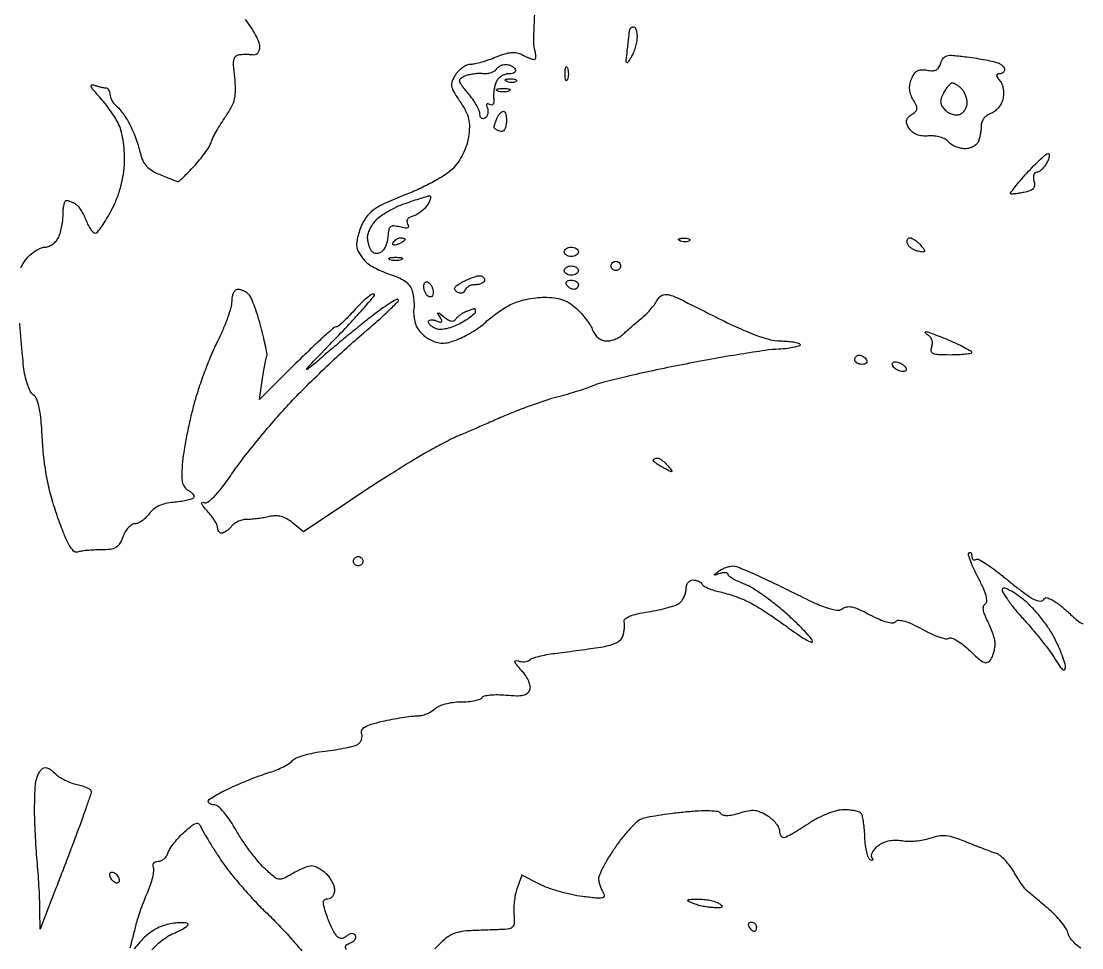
# Model space of a CAD drawing. Extents: x 0 to 102, y 0 to 135.
# Drawn here: x 22 to 41.16, y 67.81 to 84.53 of the extents above; entities that cross this region are included whole.
import ezdxf

# ---------------------------------------------------------------- set-up
doc = ezdxf.new("R2010")
doc.units = 0
doc.header["$MEASUREMENT"] = 0

msp = doc.modelspace()

# ---------------------------------------------------------------- linework, layer by layer
for points in [[(31.282619, 84.831804, 0.008281), (31.261801, 84.4616, 0.006493), (31.253564, 84.152311, 0.070644), (31.269367, 84.02895, -0.026798), (31.285297, 83.955962, -0.0474), (31.289393, 83.894515, -0.067754), (31.282413, 83.852192, -0.329181), (31.264005, 83.8386, -0.0794), (31.232019, 83.843712, -0.014682), (31.175733, 83.864022, -0.015422), (31.110713, 83.892011, -0.013515), (31.04457, 83.925143, 0.077016), (30.951707, 83.957748, 0.068528), (30.849421, 83.962569, 0.052832), (30.727786, 83.938506, 0.02373), (30.5745, 83.882843, -0.015248), (30.445544, 83.833523, -0.014987), (30.313082, 83.791848, -0.015039), (30.194926, 83.762334, -0.053726), (30.117587, 83.754, 0.100703), (30.051745, 83.740603, 0.049543), (29.97643, 83.699413, 0.046353), (29.903859, 83.63926, 0.05002), (29.845652, 83.568172, 0.049276), (29.784729, 83.453306, 0.139575), (29.774699, 83.363996, 0.093243), (29.812258, 83.26157, 0.015068), (29.926915, 83.081722, -0.027846), (30.028611, 82.912837, -0.063316), (30.080972, 82.773674, -0.065495), (30.095888, 82.628797, -0.031604), (30.078833, 82.4427, -0.041921), (30.041487, 82.289006, -0.034724), (29.977187, 82.133277, -0.035015), (29.892734, 81.98947, -0.045148), (29.795119, 81.871494, -0.054879), (29.664253, 81.765738, -0.016963), (29.446125, 81.636137, -0.016741), (29.19059, 81.506749, -0.017657), (28.931417, 81.397197, 0.01183), (28.590951, 81.257936, 0.046285), (28.392262, 81.148246, 0.0707), (28.262615, 81.030318, 0.060171), (28.162526, 80.874625, 0.028655), (28.113273, 80.756103, 0.028463), (28.077768, 80.632462, 0.029688), (28.059418, 80.521141, 0.090191), (28.065211, 80.444951, 0.053307), (28.090115, 80.379243, 0.028709), (28.133666, 80.304263, 0.028249), (28.187378, 80.232136, 0.039356), (28.243684, 80.174675, 0.048262), (28.318915, 80.120918, 0.017238), (28.435491, 80.058812, 0.016918), (28.568873, 79.999055, 0.019177), (28.700588, 79.951122, -0.033547), (28.843621, 79.894369, -0.058687), (28.951318, 79.826541, -0.071804), (29.025047, 79.747104, -0.089963), (29.066457, 79.655692, -0.022066), (29.083373, 79.572996, -0.018801), (29.094039, 79.484587, -0.019216), (29.097618, 79.403344, -0.049725), (29.092133, 79.345016, 0.056547), (29.087526, 79.287673, 0.02354), (29.093732, 79.210159, 0.022927), (29.108257, 79.126942, 0.027478), (29.12974, 79.050389, 0.07339), (29.168347, 78.975329, 0.040563), (29.235119, 78.89648, 0.039405), (29.317429, 78.825975, 0.050543), (29.403502, 78.775714, 0.047017), (29.523442, 78.734154, 0.072075), (29.63274, 78.723663, 0.061515), (29.752508, 78.744355, 0.025461), (29.907489, 78.800028, 0.024439), (30.032854, 78.859761, 0.016675), (30.16932, 78.939145, 0.016836), (30.296083, 79.024733, 0.032247), (30.390562, 79.103032, -0.022757), (30.482487, 79.182201, -0.012708), (30.600955, 79.270416, -0.012657), (30.725525, 79.353703, -0.020039), (30.8367, 79.417942, -0.044661), (30.959693, 79.469164, -0.022697), (31.121766, 79.512273, -0.022352), (31.294244, 79.54186, -0.031004), (31.450739, 79.551763, -0.031108), (31.632316, 79.540676, -0.053811), (31.779396, 79.50613, -0.058345), (31.907439, 79.443523, -0.044512), (32.030765, 79.34775, -0.025462), (32.120305, 79.255524, -0.020186), (32.207589, 79.147442, -0.020615), (32.280492, 79.040364, -0.047008), (32.324082, 78.95295, 0.066754), (32.366249, 78.876118, 0.071736), (32.426309, 78.815222, 0.075445), (32.498207, 78.776085, 0.08719), (32.574949, 78.7626, 0.057259), (32.651666, 78.771414, 0.038894), (32.735561, 78.797968, 0.039097), (32.813634, 78.836886, 0.061279), (32.872686, 78.883001, -0.012492), (32.932702, 78.94009, -0.005264), (33.016035, 79.013905, -0.005205), (33.106786, 79.090961, -0.00676), (33.191608, 79.159558, 0.027371), (33.274779, 79.232688, 0.019102), (33.360556, 79.32355, 0.019329), (33.436319, 79.417283, 0.037447), (33.487977, 79.498544, -0.149412), (33.576355, 79.58646, -0.19114), (33.689521, 79.598777, -0.047495), (33.892898, 79.521242, -0.002741), (34.489942, 79.221987, 0.008887), (34.913931, 79.015954, 0.018739), (35.251236, 78.874499, 0.023677), (35.517748, 78.788461, 0.066328), (35.711837, 78.7626, -0.018586), (35.83635, 78.75797, -0.025491), (35.947556, 78.743962, -0.024067), (36.035443, 78.723902, -0.190684), (36.068044, 78.69915, -0.475908), (36.058766, 78.673236, -0.030729), (35.970537, 78.648134, -0.027027), (35.84222, 78.627202, -0.014482), (35.682138, 78.614577, 0.023281), (35.440055, 78.591194, 0.00423), (34.99404, 78.52319, 0.004547), (34.472894, 78.434344, 0.00411), (33.935551, 78.333135, 0.003923), (33.410646, 78.225509, 0.00496), (32.927158, 78.117391, 0.00396), (32.523824, 78.019612, 0.039636), (32.3595, 77.964245, -0.01733), (32.232855, 77.915188, -0.006892), (32.055997, 77.856358, -0.006811), (31.863245, 77.798056, -0.008505), (31.6827, 77.74943, 0.018516), (31.476478, 77.689436, 0.007326), (31.197572, 77.592409, 0.007239), (30.899113, 77.478733, 0.009003), (30.6252, 77.364086, -0.000734), (30.372941, 77.253565, -0.000934), (30.139807, 77.15235, -0.000728), (29.944019, 77.068121, -0.007758), (29.8638, 77.035213, 0.024765), (29.789163, 77.001586, 0.003387), (29.637495, 76.922703, 0.003887), (29.459053, 76.826572, 0.003275), (29.2716, 76.722096, 0.009166), (29.03562, 76.582768, 0.002991), (28.692544, 76.368792, 0.00298), (28.314274, 76.126543, 0.003358), (27.953744, 75.889159), (27.101188, 75.319567), (26.899958, 75.482513, 0.043297), (26.797016, 75.552054, 0.062734), (26.695335, 75.592935, 0.066898), (26.59182, 75.605771, 0.058438), (26.483514, 75.591946, -0.017347), (26.387882, 75.571661, -0.011909), (26.278235, 75.555032, -0.012019), (26.17177, 75.544064, -0.023787), (26.086907, 75.541427, 0.060568), (26.009828, 75.533345, 0.044842), (25.928273, 75.506762, 0.045609), (25.854658, 75.466939, 0.07289), (25.801598, 75.419211, -0.031991), (25.756356, 75.371293, -0.034399), (25.706399, 75.330781, -0.036702), (25.659052, 75.302448, -0.116997), (25.623441, 75.294, -0.134067), (25.59513, 75.30173, -0.100462), (25.571008, 75.323462, -0.087276), (25.554777, 75.35597, -0.072372), (25.5492, 75.394297, 0.113991), (25.537312, 75.445766, 0.026371), (25.493869, 75.524029, 0.025896), (25.432941, 75.610974, 0.022795), (25.36084, 75.695095, -0.017211), (25.292898, 75.772596, -0.073357), (25.261388, 75.825293, -0.381228), (25.268726, 75.846303, -0.220396), (25.29739, 75.848385, 0.249329), (25.375477, 75.858384, 0.045296), (25.49033, 75.956419, 0.031865), (25.637072, 76.127148, 0.011269), (25.825485, 76.388986, -0.014992), (26.025504, 76.662634, -0.007052), (26.299355, 77.004572, -0.006981), (26.596509, 77.354984, -0.009758), (26.872483, 77.659163, -0.008436), (27.167347, 77.961306, -0.005238), (27.522999, 78.306337, -0.005254), (27.881221, 78.639559, -0.009454), (28.182926, 78.904088, 0.006141), (28.435636, 79.122717, 0.010298), (28.641825, 79.313302, 0.004217), (28.808992, 79.477067, 0.414754), (28.80902, 79.50718, 0.340058), (28.777406, 79.511307, 0.009078), (28.649264, 79.433811, 0.015324), (28.496147, 79.330686, 0.009429), (28.322093, 79.200491, 0.004927), (28.114809, 79.035954, 0.002518), (27.85772, 78.825567, 0.002502), (27.594956, 78.606094, 0.003756), (27.3681, 78.411742, -0.009697), (27.173782, 78.249229, -0.890462), (27.162196, 78.260643, -0.026607), (27.280255, 78.396511, -0.001558), (27.662529, 78.789408, 0.00558), (27.963455, 79.103714, 0.010169), (28.200963, 79.367962, 0.00579), (28.381632, 79.582356, 0.633746), (28.369243, 79.6086, 0.154571), (28.317722, 79.592283, 0.020339), (28.225558, 79.521621, 0.022045), (28.120475, 79.425891, 0.016832), (28.013949, 79.3125, -0.011386), (27.909685, 79.199068, -0.016128), (27.81149, 79.103379, -0.012188), (27.726808, 79.029728, -0.17461), (27.689806, 79.0164, 0.18301), (27.648003, 79.000569, 0.002751), (27.450294, 78.823803, 0.007023), (27.222567, 78.612046, 0.004534), (26.964545, 78.36075), (26.303447, 77.7051), (26.361096, 78.0858, -0.004144), (26.384727, 78.233567, -0.006187), (26.40805, 78.362296, -0.002896), (26.429812, 78.4711, -0.121208), (26.439985, 78.492462, 0.222474), (26.445544, 78.514431, 0.003107), (26.418149, 78.652279, 0.007988), (26.382358, 78.813573, 0.005091), (26.335826, 79.000062, 0.010593), (26.281425, 79.192217, 0.012539), (26.221656, 79.371283, 0.01142), (26.164273, 79.519201, 0.074259), (26.123255, 79.58745, 0.057071), (26.0813, 79.627919, 0.043664), (26.027455, 79.662136, 0.04474), (25.970534, 79.685494, 0.075135), (25.919541, 79.6932, 0.166317), (25.873238, 79.67736, 0.103546), (25.835673, 79.633229, 0.077441), (25.811135, 79.564793, 0.047461), (25.803, 79.479287, -0.068906), (25.787194, 79.365142, -0.016209), (25.728705, 79.181035, -0.016394), (25.646897, 78.971857, -0.015473), (25.550083, 78.764348, 0.017388), (25.44099, 78.528165, 0.00926), (25.321744, 78.229104, 0.009207), (25.211086, 77.918725, 0.014141), (25.127922, 77.645811, 0.010035), (25.060053, 77.377139, 0.007629), (24.996117, 77.080239, 0.007722), (24.944689, 76.799859, 0.017853), (24.916884, 76.587602, 0.013475), (24.901084, 76.354266, 0.059457), (24.911819, 76.217119, 0.106439), (24.95015, 76.128679, 0.110331), (25.021089, 76.065197, -0.043429), (25.073026, 76.029893, -0.075181), (25.108029, 75.991319, -0.11428), (25.121338, 75.955881, -0.233373), (25.112033, 75.928433, -0.125887), (25.073495, 75.905597, -0.017325), (24.982377, 75.882346, -0.01898), (24.870319, 75.862275, -0.015027), (24.747966, 75.848856, 0.038481), (24.607394, 75.826733, 0.051823), (24.485885, 75.784218, 0.05788), (24.386717, 75.722629, 0.072223), (24.312481, 75.643769, -0.043577), (24.254515, 75.574685, -0.042813), (24.185131, 75.516242, -0.046166), (24.115211, 75.476006, -0.107893), (24.056554, 75.4632, 0.147875), (24.000511, 75.446255, 0.059321), (23.938922, 75.393771, 0.05178), (23.881599, 75.317272, 0.0447), (23.837889, 75.226846, -0.045535), (23.777681, 75.102817, -0.122954), (23.708797, 75.034239, -0.106305), (23.609305, 75.000528, -0.029285), (23.443388, 74.991174, 0.011556), (23.317667, 74.988549, 0.011601), (23.192368, 74.980117, 0.011485), (23.083554, 74.967729, 0.044693), (23.017553, 74.952578, -0.293514), (22.948577, 74.970632, -0.057746), (22.869639, 75.079254, -0.033956), (22.776552, 75.274355, -0.00958), (22.658376, 75.5901, -0.016832), (22.548837, 75.937654, -0.019371), (22.46858, 76.275973, -0.019388), (22.414803, 76.619213, -0.016924), (22.384737, 76.98153, 0.00962), (22.361531, 77.321342, 0.02831), (22.327908, 77.553166, 0.040963), (22.282681, 77.708969, 0.144755), (22.220128, 77.790927, -0.12194), (22.166783, 77.854682, -0.031376), (22.115192, 77.979718, -0.029819), (22.072338, 78.135181, -0.025493), (22.045535, 78.302997, -0.003916), (22.025084, 78.50771, -0.001594), (22.000329, 78.786535, -0.001577), (21.97562, 79.086428, -0.002012)], [(21.992975, 80.082391, -0.053482), (22.085593, 80.230233, -0.039829), (22.164952, 80.316082, -0.039289), (22.257262, 80.388692, -0.042122), (22.348294, 80.438871, -0.105284), (22.422164, 80.4546, 0.088583), (22.489888, 80.466693, 0.057683), (22.560948, 80.502669, 0.055875), (22.62443, 80.555655, 0.068167), (22.669823, 80.618238, 0.04912), (22.70346, 80.699321, 0.022735), (22.731674, 80.809995, 0.022262), (22.750987, 80.929947, 0.028787), (22.7574, 81.041238, -0.023094), (22.761989, 81.140548, -0.037199), (22.776038, 81.224032, -0.043215), (22.796278, 81.283615, -0.303149), (22.82085, 81.299305, -0.06643), (22.852082, 81.294486, -0.02318), (22.895171, 81.279626, -0.022546), (22.941639, 81.258678, -0.024442), (22.984757, 81.234133, -0.082897), (23.029348, 81.194085, -0.026329), (23.081496, 81.121185, -0.02547), (23.132013, 81.032416, -0.025787), (23.173013, 80.939328, 0.027532), (23.212329, 80.850903, 0.037209), (23.257883, 80.776235, 0.040916), (23.302929, 80.723184, 0.198818), (23.33864, 80.7084, 0.226091), (23.379444, 80.727845, 0.016072), (23.457648, 80.830879, 0.020143), (23.5453, 80.965597, 0.013689), (23.634484, 81.125349, 0.026948), (23.730117, 81.335031, 0.028048), (23.801205, 81.551033, 0.028355), (23.847048, 81.771334, 0.028959), (23.867257, 81.993859, 0.024037), (23.864174, 82.194034, 0.024977), (23.841807, 82.390415, 0.02671), (23.803332, 82.565124, 0.052012), (23.751223, 82.69786, 0.023936), (23.684919, 82.812096, 0.012538), (23.59224, 82.947906, 0.012443), (23.490045, 83.082676, 0.018636), (23.393667, 83.194591, -0.013113), (23.303929, 83.296498, -0.067742), (23.264087, 83.359979, -0.408538), (23.272715, 83.383581, -0.205583), (23.30747, 83.384941, 0.01623), (23.366987, 83.364292, 0.0148), (23.429565, 83.346845, 0.014999), (23.486403, 83.334594, 0.045608), (23.525719, 83.331, -0.148219), (23.555343, 83.322021, -0.098891), (23.580581, 83.296766, -0.082416), (23.597598, 83.259013, -0.064841), (23.6034, 83.214459, 0.085681), (23.612404, 83.162303, 0.043657), (23.640161, 83.101642, 0.041676), (23.680661, 83.042408, 0.048803), (23.728545, 82.994057, -0.047151), (23.785035, 82.93739, -0.018112), (23.852691, 82.849016, -0.017744), (23.919643, 82.747201, -0.020868), (23.975436, 82.64615, -0.018774), (24.026169, 82.534111, -0.01146), (24.077968, 82.398447, -0.011481), (24.123185, 82.261474, -0.019925), (24.153518, 82.145609, 0.055743), (24.196859, 82.018065, 0.077987), (24.264185, 81.918507, 0.070056), (24.364675, 81.837136, 0.036262), (24.509158, 81.764058, 0.003066), (24.625857, 81.716136, 0.004556), (24.728674, 81.675736, 0.002082), (24.816605, 81.642525, 0.089479), (24.836144, 81.639, 0.190484), (24.853854, 81.646001, 0.003201), (24.931571, 81.719767, 0.007722), (25.021129, 81.808569, 0.004996), (25.122133, 81.91395, 0.016678), (25.224725, 82.030721, 0.016628), (25.319412, 82.154186, 0.016713), (25.394779, 82.267343, 0.060633), (25.430991, 82.345674, -0.039318), (25.464098, 82.4261, -0.010792), (25.528703, 82.547025, -0.010838), (25.60812, 82.681352, -0.011114), (25.692645, 82.810974, 0.028241), (25.800742, 82.989843, 0.064913), (25.855682, 83.136922, 0.061944), (25.87245, 83.297394, 0.023833), (25.857361, 83.52135, -0.01151), (25.837117, 83.740981, -0.075578), (25.846143, 83.850841, -0.18071), (25.884241, 83.90769, -0.13923), (25.955036, 83.933224, -0.012179), (26.017925, 83.936062, -0.0089), (26.087845, 83.936269, -0.009001), (26.154144, 83.934091, -0.019573), (26.20485, 83.929515, 0.156919), (26.245119, 83.936933, 0.11436), (26.279536, 83.967191, 0.091104), (26.302719, 84.016414, 0.064705), (26.3106, 84.077059, 0.098238), (26.294077, 84.160343, 0.023998), (26.234232, 84.287569, 0.023669), (26.150134, 84.42947, 0.021651), (26.050622, 84.567217, 0.030499)], [(27.87879, 67.77554, -0.149123), (27.858296, 67.825899, -0.281629), (27.87639, 67.862546, -0.049222), (27.948298, 67.898601, 0.061732), (27.997396, 67.924771, 0.092616), (28.031216, 67.959436, 0.121093), (28.044744, 67.996803, 0.166492), (28.036882, 68.031373, 0.135268), (28.008878, 68.057373, 0.136398), (27.971601, 68.065252, 0.103221), (27.927221, 68.053039, 0.054672), (27.879393, 68.021465, -0.059483), (27.824717, 67.986118, -0.136779), (27.776949, 67.977267, -0.140883), (27.732423, 67.994466, -0.064688), (27.687699, 68.038507, -0.044795), (27.649405, 68.097682, -0.013195), (27.601528, 68.194696, -0.013134), (27.553213, 68.307153, -0.013769), (27.511676, 68.42025, -0.013518), (27.466414, 68.567924, -0.095072), (27.460371, 68.642545, -0.242601), (27.485537, 68.680559, -0.128198), (27.541701, 68.6952, 0.126588), (27.588418, 68.70722, 0.100768), (27.628216, 68.741051, 0.089796), (27.654968, 68.791657, 0.076948), (27.6642, 68.851288, 0.079144), (27.653062, 68.921211, 0.041415), (27.618754, 69.002654, 0.039866), (27.568693, 69.082294, 0.04863), (27.509489, 69.147388, 0.030896), (27.442379, 69.200971, 0.030277), (27.368738, 69.246271, 0.031736), (27.29939, 69.277866, 0.091263), (27.247592, 69.2874, 0.07901), (27.190804, 69.27837, 0.018537), (27.100174, 69.245035, 0.018647), (26.997595, 69.198385, 0.017367), (26.896261, 69.14318, -0.025469), (26.738713, 69.06063, -0.160873), (26.649893, 69.050578, -0.126541), (26.56178, 69.094021, -0.013447), (26.390997, 69.24893, -0.029165), (26.272922, 69.375955, -0.012979), (26.131896, 69.55594, -0.012797), (25.992071, 69.754695, -0.016896), (25.87563, 69.94305, 0.019063), (25.769446, 70.113161, 0.026244), (25.660615, 70.256731, 0.025036), (25.561953, 70.362391, 0.194803), (25.500691, 70.3872, -0.051578), (25.454512, 70.391976, -0.071496), (25.415453, 70.406184, -0.091523), (25.389202, 70.427161, -0.180445), (25.38, 70.451828, -0.245478), (25.397491, 70.485307, -0.013994), (25.498043, 70.551177, -0.018789), (25.627862, 70.624541, -0.012457), (25.78185, 70.699286, -0.007917), (25.958397, 70.776259, -0.005776), (26.156861, 70.856395, -0.005837), (26.346813, 70.92801, -0.012785), (26.494183, 70.977386, 0.022519), (26.620026, 71.022291, 0.022464), (26.741427, 71.078366, 0.022988), (26.842687, 71.136828, 0.077281), (26.899867, 71.187366, -0.12594), (26.965951, 71.235297, -0.022809), (27.11049, 71.285022, -0.023297), (27.289334, 71.328626, -0.019256), (27.483195, 71.35873, 0.010443), (27.678335, 71.385519, 0.012451), (27.861001, 71.419177, 0.011261), (28.012826, 71.454668, 0.075497), (28.083888, 71.484953, 0.092265), (28.123329, 71.520792, 0.080371), (28.149563, 71.570117, 0.080583), (28.15886, 71.625072, 0.093567), (28.149389, 71.677177, -0.222487), (28.153872, 71.739835, -0.133455), (28.207064, 71.794187, -0.061113), (28.322866, 71.844348, -0.01496), (28.524215, 71.897215, -0.009131), (28.700336, 71.934495, -0.008689), (28.880634, 71.965993, -0.008666), (29.040908, 71.988293, -0.030237), (29.145111, 71.9946, 0.054287), (29.230608, 72.00391, 0.038615), (29.322934, 72.031877, 0.039125), (29.407928, 72.072884, 0.064504), (29.471014, 72.1215, -0.094695), (29.543474, 72.170708, -0.035531), (29.659826, 72.211437, -0.033386), (29.797136, 72.239118, -0.033059), (29.937364, 72.2484, 0.021641), (30.070924, 72.254183, 0.028585), (30.191454, 72.271624, 0.028621), (30.286601, 72.29674, 0.177302), (30.325677, 72.327462, -0.204541), (30.366489, 72.356211, -0.027557), (30.472442, 72.372776, -0.028134), (30.606756, 72.378654, -0.020239), (30.756686, 72.370701, 0.016804), (30.946523, 72.359324, 0.06043), (31.0671, 72.370747, 0.105687), (31.143281, 72.405295, 0.142972), (31.188819, 72.465144, 0.140059), (31.194702, 72.531755, 0.054105), (31.167193, 72.621219, 0.046651), (31.113266, 72.720015, 0.036483), (31.037753, 72.816151, -0.011546), (30.950409, 72.916614, -0.084937), (30.918753, 72.971508, -0.474734), (30.930755, 72.99186, -0.124336), (30.974441, 72.987658, 0.055999), (31.032602, 72.973953, 0.053211), (31.093387, 72.97315, 0.05741), (31.14763, 72.984586, 0.107783), (31.185941, 73.007407, -0.109827), (31.235975, 73.036938, -0.016079), (31.349864, 73.069966, -0.01752), (31.489231, 73.10041, -0.01423), (31.6404, 73.1235, 0.001661), (31.815005, 73.145694, 0.000937), (32.026683, 73.173719, 0.000935), (32.240159, 73.202795, 0.001533), (32.420805, 73.228308, 0.021877), (32.603283, 73.262857, 0.050703), (32.734883, 73.308255, 0.072367), (32.822217, 73.365223, 0.13608), (32.867876, 73.435244, 0.030605), (32.884247, 73.500408, 0.023797), (32.894257, 73.572817, 0.024337), (32.89708, 73.641441, 0.052237), (32.89117, 73.694014, -0.280808), (32.909148, 73.746293, -0.075254), (32.987737, 73.7936, -0.044473), (33.123977, 73.836153, -0.015697), (33.325336, 73.873306, 0.014856), (33.509042, 73.906883, 0.017046), (33.682104, 73.950075, 0.01634), (33.825356, 73.996175, 0.087397), (33.896386, 74.03669, 0.070011), (33.939585, 74.084165, 0.044594), (33.976061, 74.149474, 0.044055), (34.000897, 74.221472, 0.061106), (34.0092, 74.289159, -0.075169), (34.018376, 74.349848, -0.088854), (34.04501, 74.40134, -0.100699), (34.084617, 74.435763, -0.129405), (34.131107, 74.448, -0.057494), (34.181318, 74.442207, -0.050169), (34.231381, 74.425061, -0.052876), (34.273891, 74.399816, -0.094198), (34.301277, 74.369909, 0.128455), (34.33682, 74.336011, 0.025999), (34.415845, 74.297426, 0.025853), (34.515092, 74.261139, 0.021688), (34.62352, 74.23282, -0.019834), (34.746809, 74.201108, -0.011664), (34.891572, 74.153976, -0.011657), (35.034282, 74.100033, -0.019468), (35.1513, 74.047264, -0.022332), (35.278585, 73.97653, -0.007174), (35.461015, 73.860566, -0.00714), (35.660589, 73.725531, -0.007934), (35.84925, 73.589413, 0.010968), (36.019702, 73.467998, 0.020779), (36.162931, 73.379105, 0.02088), (36.270643, 73.324099, 0.546689), (36.2934, 73.338693, 0.183272), (36.275064, 73.387036, 0.008049), (36.151408, 73.522153, 0.012736), (35.995235, 73.679169, 0.00866), (35.810022, 73.850094, 0.015069), (35.604556, 74.022399, 0.014603), (35.386967, 74.183899, 0.014678), (35.187431, 74.314612, 0.050948), (35.048622, 74.381456, -0.019334), (34.942114, 74.424695, -0.028156), (34.852269, 74.471537, -0.027234), (34.78601, 74.516031, -0.23546), (34.7706, 74.54694, 0.261442), (34.758853, 74.56787, 0.108279), (34.72711, 74.578821, 0.068731), (34.679298, 74.577828, 0.038325), (34.62255, 74.564264, -0.003969), (34.536151, 74.537226, -0.369295), (34.524945, 74.542125, -0.360133), (34.527897, 74.554173, -0.003906), (34.6014, 74.607924, -0.039288), (34.659278, 74.643017, -0.028679), (34.7283, 74.672949, -0.029205), (34.797445, 74.693842, -0.055099), (34.8552, 74.701097, -0.101909), (34.938764, 74.685179, -0.00499), (35.199192, 74.574661, -0.007922), (35.507069, 74.43452, -0.005621), (35.848036, 74.268026, 0.006167), (36.288787, 74.053404, 0.027065), (36.556805, 73.944266, 0.046419), (36.731488, 73.901553, 0.213081), (36.829558, 73.928995, -0.134523), (36.906335, 73.96377, -0.093032), (37.002185, 73.961115, -0.054032), (37.133483, 73.917433, -0.01489), (37.32888, 73.820889, 0.017942), (37.499304, 73.737973, 0.040289), (37.634981, 73.690529, 0.055908), (37.736157, 73.675841, 0.207363), (37.794774, 73.699014, -0.215349), (37.853891, 73.721345, -0.054798), (37.957355, 73.703316, -0.039474), (38.096374, 73.650842, -0.017342), (38.2715, 73.560889, 0.019055), (38.429187, 73.480574, 0.026348), (38.576593, 73.421648, 0.025128), (38.698955, 73.386811, 0.19769), (38.756043, 73.396213, -0.240142), (38.808726, 73.400554, -0.037066), (38.905505, 73.352213, -0.034497), (39.01991, 73.272881, -0.023631), (39.1385, 73.168338, 0.011843), (39.299516, 73.019507, 0.080638), (39.390835, 72.962066, 0.208558), (39.455221, 72.962753, 0.14733), (39.510595, 73.010778, 0.043598), (39.541201, 73.070051, 0.026622), (39.567203, 73.144434, 0.026574), (39.585236, 73.22148, 0.042092), (39.591505, 73.288951, 0.060193), (39.582959, 73.365119, 0.020202), (39.552799, 73.473096, 0.019767), (39.509455, 73.590996, 0.021359), (39.457922, 73.702028, -0.022737), (39.402419, 73.822482, -0.062153), (39.378162, 73.912874, -0.103354), (39.382553, 73.977396, -0.187993), (39.413892, 74.019, 0.264549), (39.440575, 74.067847, 0.061913), (39.426966, 74.163761, 0.040573), (39.377842, 74.30015, 0.015594), (39.288725, 74.480929, -0.013377), (39.209454, 74.639954, -0.020634), (39.150425, 74.781772, -0.016034), (39.111794, 74.89792, -0.275258), (39.121255, 74.935255, -0.155611), (39.139601, 74.944728, -0.259848), (39.15554, 74.93908, -0.135524), (39.166449, 74.916635, -0.045779), (39.1698, 74.880107, 0.0703), (39.174957, 74.843612, 0.145273), (39.190342, 74.81957, 0.189735), (39.213158, 74.811551, 0.129862), (39.23973, 74.819634, -0.266058), (39.286023, 74.821185, -0.016469), (39.409935, 74.75032, -0.020886), (39.558271, 74.650097, -0.013661), (39.72095, 74.522983, 0.005639), (39.889278, 74.387051, 0.006257), (40.054942, 74.25966, 0.005831), (40.198785, 74.154482, 0.032085), (40.280386, 74.103828, 0.044842), (40.34746, 74.075329, 0.089325), (40.404448, 74.067648, 0.118692), (40.449786, 74.080709, 0.125771), (40.483074, 74.112794, -0.345106), (40.527095, 74.128993, -0.050614), (40.620259, 74.088151, -0.037265), (40.743597, 74.005785, -0.017859), (40.889442, 73.883191, 0.008704), (41.080498, 73.716532, 0.069567), (41.179251, 73.654483, 0.262658)], [(21.379678, 67.889145, -0.000072), (21.374933, 68.794869, -0.000072), (21.370625, 69.664616, -0.000149)], [(41.13702, 67.801718, -0.040345), (41.030614, 67.888395, -0.043666), (40.950189, 67.980222, -0.09683), (40.910805, 68.064105, 0.082453), (40.871366, 68.154737, 0.025453), (40.783846, 68.275821, 0.024692), (40.670513, 68.40345, 0.024798), (40.545304, 68.519093, -0.000547), (40.418481, 68.62531, -0.000674), (40.300429, 68.724674, -0.000556), (40.201431, 68.808417, -0.004943), (40.158247, 68.845769, -0.052822), (40.122063, 68.885218, -0.008475), (40.061279, 68.970403, -0.00929), (39.992996, 69.073669, -0.008032), (39.925113, 69.184491, 0.028686), (39.851444, 69.294308, 0.028931), (39.765883, 69.394644, 0.03022), (39.681354, 69.472831, 0.093876), (39.613466, 69.509815, -0.011171), (39.532271, 69.537986, -0.002437), (39.393751, 69.590311, -0.002538), (39.234072, 69.652451, -0.002431), (39.072721, 69.717095, 0.018099), (38.857905, 69.795443, 0.053215), (38.704107, 69.827775, 0.066637), (38.56728, 69.823368, 0.042563), (38.41288, 69.783885, -0.036271), (38.293442, 69.751738, -0.0251), (38.154839, 69.732175, -0.0254), (38.019024, 69.726843, -0.046496), (37.908903, 69.738389, 0.050082), (37.798913, 69.749127, 0.046747), (37.686334, 69.738264, 0.047694), (37.580033, 69.707128, 0.057754), (37.488679, 69.657738, 0.046144), (37.422862, 69.601936, 0.063784), (37.37618, 69.540266, 0.081111), (37.354498, 69.482432, 0.189829), (37.362556, 69.43774, -0.035706), (37.379619, 69.40514, -0.255421), (37.378087, 69.388036, -0.347299), (37.364295, 69.383576, -0.049494), (37.335684, 69.397561, -0.168275), (37.302371, 69.438438, -0.028103), (37.272575, 69.536784, -0.028093), (37.249695, 69.661241, -0.021623), (37.238325, 69.798906, 0.011675), (37.229592, 69.938422, 0.014213), (37.214665, 70.068466, 0.012781), (37.196351, 70.176273, 0.09018), (37.177019, 70.225573, 0.162153), (37.141453, 70.255271, 0.035222), (37.064098, 70.279521, 0.033252), (36.966299, 70.295997, 0.026536), (36.859457, 70.301061, 0.063067), (36.726151, 70.283406, 0.029686), (36.560783, 70.229156, 0.027773), (36.384783, 70.148039, 0.027039), (36.217219, 70.047261, -0.008315), (36.069381, 69.950632, -0.011438), (35.933185, 69.869102, -0.008258), (35.817683, 69.806, -0.121467), (35.773069, 69.795, -0.16958), (35.74565, 69.804575, -0.094504), (35.722312, 69.831704, -0.075119), (35.706529, 69.872153, -0.055573), (35.7012, 69.91995, 0.126999), (35.686269, 69.977785, 0.044031), (35.637709, 70.049796, 0.04033), (35.567766, 70.123103, 0.037072), (35.48506, 70.18652, 0.039596), (35.361296, 70.254275, 0.079984), (35.254221, 70.283002, 0.072434), (35.136711, 70.278048, 0.027766), (34.977543, 70.238714, -0.021229), (34.846901, 70.204613, -0.049506), (34.746567, 70.193131, -0.073258), (34.675074, 70.202567, -0.18707), (34.634086, 70.233556, 0.225204), (34.582442, 70.266966, 0.023688), (34.435211, 70.279336, 0.02301), (34.23489, 70.277421, 0.011021), (33.978353, 70.257472, 0.007021), (33.734824, 70.229665, 0.007969), (33.502278, 70.196024, 0.007342), (33.305903, 70.161448, 0.04322), (33.205354, 70.133039, 0.096225), (33.120749, 70.080747, 0.019026), (32.993877, 69.954353, 0.019512), (32.855406, 69.793322, 0.017047), (32.723238, 69.61473, 0.014712), (32.604867, 69.431507, 0.019099), (32.507982, 69.256653, 0.017046), (32.438936, 69.107557, 0.138304), (32.429663, 69.0336, 0.03322), (32.442188, 68.976665, 0.019233), (32.464337, 68.910144, 0.019166), (32.491807, 68.844845, 0.030376), (32.520748, 68.791523, -0.223135), (32.526897, 68.740059, -0.283407), (32.490993, 68.709921, -0.061426), (32.380804, 68.707355, -0.007308), (32.137669, 68.7352, -0.021726), (31.940122, 68.769535, -0.015528), (31.722515, 68.824309, -0.015723), (31.518029, 68.889604, -0.032126), (31.363272, 68.955904), (31.043843, 69.117755), (30.961735, 68.901794, 0.038772), (30.93172, 68.799655, 0.020742), (30.909867, 68.669881, 0.020531), (30.898454, 68.534813, 0.030056), (30.900463, 68.415566, -0.02443), (30.904901, 68.25765, -0.171159), (30.878186, 68.186632, -0.184093), (30.813973, 68.150893, -0.029075), (30.6675, 68.138321, 0.001508), (30.547059, 68.134646, 0.000719), (30.3922, 68.129229, 0.000713), (30.230432, 68.123107, 0.001015), (30.08671, 68.117171, 0.042279), (29.909621, 68.094412, 0.069419), (29.76795, 68.042547, 0.060327), (29.632839, 67.948103, 0.02467), (29.47336, 67.790368, -0.007569)], [(23.9677, 67.8069, 0.006012), (23.991356, 67.889502, 0.002539), (24.021221, 68.000951, 0.002512), (24.051925, 68.120345, 0.003277), (24.078752, 68.2299, -0.018663), (24.112239, 68.350472, -0.008395), (24.164711, 68.50619, -0.008298), (24.225705, 68.66902, -0.011195), (24.286582, 68.814063, 0.02186), (24.339818, 68.948886, 0.025709), (24.377888, 69.080806, 0.025926), (24.398161, 69.193684, 0.123692), (24.390362, 69.258213, -0.102821), (24.383121, 69.302663, -0.152934), (24.396427, 69.339463, -0.143871), (24.429201, 69.363588, -0.087413), (24.476948, 69.372, 0.108271), (24.53046, 69.383725, 0.071406), (24.583554, 69.418055, 0.066745), (24.628193, 69.468852, 0.0702), (24.656959, 69.528784, -0.067734), (24.692521, 69.603816, -0.022069), (24.764104, 69.703666, -0.021538), (24.85435, 69.808835, -0.022684), (24.951829, 69.903961, -0.013357), (25.084711, 70.016138, -0.094399), (25.159087, 70.055443, -0.248864), (25.208435, 70.045957, -0.132433), (25.246072, 69.994309, 0.039009), (25.281653, 69.919583, 0.005095), (25.371184, 69.767669, 0.005903), (25.481542, 69.589496, 0.004908), (25.602988, 69.402574, 0.020746), (25.756691, 69.190643, 0.01025), (25.968265, 68.934012, 0.010153), (26.199007, 68.676313, 0.014614), (26.414282, 68.458612, -0.010807), (26.629348, 68.244408, -0.007875), (26.859383, 67.997504, -0.007962), (27.070193, 67.756356, -0.017307)], [(24.363924, 67.77137, -0.034611), (24.484384, 67.89403, -0.034922), (24.619095, 67.997598, -0.047496), (24.754238, 68.069803, 0.017712), (24.8681, 68.122188, 0.032429), (24.95615, 68.17395, 0.039868), (25.011998, 68.218743, 0.422945), (25.012389, 68.245011, 0.182578), (24.977913, 68.260582, 0.021481), (24.892202, 68.262304, 0.02347), (24.786375, 68.254905, 0.01718), (24.669945, 68.237178, 0.052333), (24.531716, 68.195927, 0.041009), (24.392575, 68.124096, 0.039368), (24.261186, 68.026836, 0.038836), (24.146017, 67.909773, -0.009126), (24.039792, 67.788135, -0.078011)]]:
    msp.add_lwpolyline(points, format="xyb")
for points in [[(33.061381, 84.4308, -0.250478), (33.086841, 84.417192, -0.068709), (33.107376, 84.374885, -0.052211), (33.12051, 84.313367, -0.033639), (33.123339, 84.24045, -0.041207), (33.113858, 84.155274, -0.024648), (33.089378, 84.056313, -0.024576), (33.055041, 83.959534, -0.038746), (33.015342, 83.8809, -0.014359), (32.955852, 83.788838, -0.562415), (32.935893, 83.789962, -0.148887), (32.928106, 83.829535, -0.004005), (32.947675, 84.0078, 0.000541), (32.961459, 84.125827, 0.000674), (32.974004, 84.235559, 0.000546), (32.984313, 84.32772, 0.00514), (32.98829, 84.36735, -0.101989), (32.995598, 84.391571, -0.090142), (33.012116, 84.412162, -0.08802), (33.035219, 84.425989, -0.091185)], [(39.08133, 83.889399, -0.006558), (39.254777, 83.864071, -0.00732), (39.421237, 83.835025, -0.006814), (39.562222, 83.806296, -0.037958), (39.63613, 83.784198, -0.048691), (39.684279, 83.76012, -0.054125), (39.725026, 83.727893, -0.061407), (39.752876, 83.6928, -0.137906), (39.762, 83.660349, -0.124888), (39.754689, 83.631536, -0.100781), (39.734106, 83.606992, -0.090359), (39.703317, 83.590498, -0.078056), (39.667041, 83.5848, 0.118502), (39.63202, 83.576382, 0.302213), (39.619821, 83.554676, 0.130423), (39.632819, 83.517258, 0.024756), (39.676488, 83.458999, -0.084769), (39.71329, 83.395255, -0.049562), (39.73563, 83.309701, -0.04719), (39.741472, 83.215687, -0.053465), (39.72895, 83.126237, -0.062936), (39.696548, 83.043093, -0.051526), (39.64262, 82.964315, -0.053385), (39.576514, 82.901373, -0.08694), (39.508003, 82.865638, 0.077939), (39.44341, 82.833402, 0.068909), (39.388645, 82.781759, 0.071491), (39.351669, 82.719283, 0.098228), (39.339, 82.655418, -0.02665), (39.335283, 82.585724, -0.017113), (39.323916, 82.505524, -0.017201), (39.307345, 82.427557, -0.030657), (39.287649, 82.365019, -0.109682), (39.253754, 82.313833, -0.066296), (39.194956, 82.270509, -0.061495), (39.121483, 82.241182, -0.064323), (39.044208, 82.2312, -0.056978), (38.96299, 82.240485, -0.043487), (38.877844, 82.268191, -0.044541), (38.801636, 82.308891, -0.074769), (38.747608, 82.357127, 0.098349), (38.688843, 82.404843, 0.049728), (38.600148, 82.440945, 0.045901), (38.495898, 82.461585, 0.045814), (38.389564, 82.462877, -0.042614), (38.271602, 82.463556, -0.070409), (38.174799, 82.486378, -0.081381), (38.098045, 82.531816, -0.080747), (38.039565, 82.599479, -0.040754), (37.996979, 82.683289, -0.141337), (37.990499, 82.743144, -0.15435), (38.016979, 82.7941, -0.051623), (38.082925, 82.847659, 0.048337), (38.152781, 82.903636, 0.173923), (38.17745, 82.954157, 0.141055), (38.166873, 83.015624, 0.028219), (38.112286, 83.113879, -0.052462), (38.067711, 83.204145, -0.066472), (38.047328, 83.294816, -0.065464), (38.051311, 83.388755, -0.04889), (38.079073, 83.488748, -0.049361), (38.127155, 83.584075, -0.121919), (38.183401, 83.637786, -0.124827), (38.257304, 83.658346, -0.053014), (38.360486, 83.649767, 0.045577), (38.460213, 83.639983, 0.121974), (38.529134, 83.656561, 0.140746), (38.576432, 83.701375, 0.06934), (38.608525, 83.778519, -0.096724), (38.650694, 83.866122, -0.176543), (38.716237, 83.909049, -0.080388), (38.832449, 83.917188, -0.010344)], [(30.7521, 83.754, -0.064269), (30.8007, 83.747727, -0.051777), (30.85003, 83.729149, -0.053414), (30.892689, 83.701783, -0.085235), (30.9213, 83.6694, -0.188949), (30.927127, 83.637392, -0.185619), (30.909716, 83.609651, -0.110482), (30.868021, 83.590872, -0.050824), (30.808444, 83.5848, 0.080724), (30.740503, 83.573759, 0.062765), (30.672909, 83.54131, 0.063125), (30.615866, 83.493359, 0.084114), (30.578949, 83.43675, 0.0408), (30.555729, 83.36862, 0.025584), (30.539342, 83.285983, 0.02562), (30.531513, 83.202394, 0.042002), (30.534483, 83.131402, -0.044252), (30.536735, 83.07106, -0.140276), (30.523773, 83.0332, -0.247792), (30.498337, 83.020075, -0.136888), (30.463854, 83.030046, 0.075767), (30.43034, 83.044308, 0.321845), (30.411189, 83.036843, 0.199746), (30.406351, 83.010569, 0.038564), (30.420437, 82.963251, -0.075388), (30.431644, 82.912154, -0.075928), (30.427154, 82.860163, -0.081888), (30.408119, 82.815278, -0.113659), (30.377167, 82.784665, -0.118528), (30.342788, 82.773362, -0.186525), (30.313345, 82.782057, -0.153685), (30.293528, 82.81042, -0.076364), (30.2868, 82.854216, 0.103151), (30.273354, 82.918701, 0.025088), (30.224693, 83.016591, 0.024662), (30.156301, 83.125486, 0.022352), (30.075372, 83.230886, -0.010089), (29.95252, 83.383015, -0.115633), (29.920719, 83.452555, -0.276964), (29.937899, 83.500857, -0.070378), (30.011922, 83.546055, -0.043138), (30.081742, 83.569303, -0.023962), (30.169973, 83.586024, -0.023739), (30.261578, 83.594467, -0.035154), (30.34217, 83.592383, 0.047544), (30.415999, 83.592302, 0.050131), (30.487164, 83.60629, 0.055621), (30.545473, 83.631315, 0.125833), (30.579813, 83.664404, -0.081208), (30.609622, 83.698693, -0.053439), (30.653263, 83.727681, -0.052365), (30.703272, 83.747361, -0.067673)], [(31.865629, 83.69055, -0.057986), (31.878855, 83.642327, -0.037979), (31.883231, 83.5848, -0.037979), (31.878855, 83.527273, -0.057986), (31.865629, 83.47905, -0.174857), (31.849785, 83.461336, -0.447206), (31.835493, 83.466492, -0.078554), (31.825597, 83.509384, -0.017491), (31.822958, 83.5848, -0.017491), (31.825597, 83.660216, -0.078554), (31.835493, 83.703108, -0.447206), (31.849785, 83.708264, -0.174857)], [(30.7098, 83.317642, -0.017491), (30.785216, 83.315003, -0.078554), (30.828108, 83.305107, -0.447206), (30.833264, 83.290815, -0.174857), (30.81555, 83.274971, -0.057986), (30.767327, 83.261745, -0.037979), (30.7098, 83.257369, -0.037979), (30.652273, 83.261745, -0.057986), (30.60405, 83.274971, -0.174857), (30.586336, 83.290815, -0.447206), (30.591492, 83.305107, -0.078554), (30.634384, 83.315003, -0.017491)], [(30.82965, 83.493521, -0.028489), (30.888547, 83.492591, -0.077125), (30.929154, 83.483224, -0.208169), (30.944597, 83.467603, -0.296942), (30.940687, 83.449087, -0.126455), (30.913029, 83.432739, -0.060344), (30.871972, 83.426042, -0.05415), (30.824803, 83.429208, -0.051402), (30.778537, 83.442409, -0.054073), (30.743287, 83.461152, -0.470617), (30.741828, 83.47657, -0.168741), (30.766511, 83.488526, -0.018894)], [(38.817457, 83.4156, 0.175889), (38.786376, 83.404318, 0.035885), (38.743608, 83.362998, 0.033775), (38.698353, 83.30509, 0.026116), (38.656918, 83.23653, 0.03992), (38.615054, 83.140629, 0.109913), (38.606792, 83.06774, 0.119128), (38.630363, 83.001784, 0.051303), (38.689681, 82.928862, 0.065582), (38.7488, 82.883505, 0.059146), (38.819708, 82.853083, 0.062644), (38.891161, 82.841404, 0.101167), (38.95174, 82.851476, 0.091116), (39.002762, 82.882628, 0.066695), (39.045996, 82.933158, 0.065264), (39.075222, 82.994568, 0.078626), (39.0852, 83.057625, 0.055561), (39.077758, 83.124386, 0.038748), (39.055379, 83.196869, 0.039127), (39.022568, 83.263909, 0.063093), (38.98368, 83.31408, 0.028878), (38.940059, 83.352933, 0.030418), (38.892975, 83.385779, 0.031933), (38.849172, 83.40883, 0.105537)], [(30.709902, 82.908, -0.26668), (30.734609, 82.893813, -0.066011), (30.753353, 82.849042, -0.04998), (30.764139, 82.784192, -0.031419), (30.7643, 82.707292, -0.043537), (30.752354, 82.627017, -0.100349), (30.726766, 82.571921, -0.159047), (30.690222, 82.545802, -0.169423), (30.64635, 82.547143, -0.020301), (30.605841, 82.564597, -0.029148), (30.571664, 82.583523, -0.028791), (30.546602, 82.601473, -0.226687), (30.5406, 82.614032, -0.071619), (30.542989, 82.630623, -0.006075), (30.555684, 82.671937, -0.007956), (30.572284, 82.721008, -0.006074), (30.591951, 82.774181, -0.040473), (30.616517, 82.825388, -0.048598), (30.647782, 82.868691, -0.05582), (30.680707, 82.898563, -0.15761)], [(40.547527, 82.145004, -0.340991), (40.565402, 82.131882, -0.106216), (40.56784, 82.096429, -0.058434), (40.553438, 82.042226, -0.028747), (40.5234, 81.9774, -0.038815), (40.481994, 81.912656, -0.04387), (40.432572, 81.857902, -0.048815), (40.382827, 81.819985, -0.139327), (40.341356, 81.8082, 0.197572), (40.309955, 81.795288, 0.124059), (40.289128, 81.760833, 0.086327), (40.282596, 81.708688, 0.052089), (40.292034, 81.646951, -0.07765), (40.300086, 81.567332, -0.169094), (40.277085, 81.511253, -0.128035), (40.218269, 81.471712, -0.036857), (40.111551, 81.442921, -0.009583), (40.024766, 81.427965, -0.014306), (39.94836, 81.418528, -0.009224), (39.885256, 81.413734, -0.211125), (39.868666, 81.419955, -0.380674), (39.867579, 81.435819, -0.003429), (39.947299, 81.537295, -0.00929), (40.044929, 81.655266, -0.005605), (40.164766, 81.791588, -0.009512), (40.290788, 81.926496, -0.013714), (40.40769, 82.04053, -0.009385), (40.508263, 82.129955, -0.172687)], [(29.378067, 81.381162, -0.373984), (29.393873, 81.369073, -0.109517), (29.393342, 81.335907, -0.05534), (29.374715, 81.284039, -0.025734), (29.339959, 81.221432, -0.050439), (29.289008, 81.155652, -0.036771), (29.220506, 81.093423, -0.037435), (29.145941, 81.043594, -0.064714), (29.07693, 81.015627, 0.05622), (29.014033, 80.991369, 0.125195), (28.976046, 80.957406, 0.166702), (28.96503, 80.916296, 0.121855), (28.979606, 80.870956, -0.099643), (28.995748, 80.827406, -0.357127), (28.981813, 80.803607, -0.131888), (28.934918, 80.799242, -0.01906), (28.840068, 80.819217, 0.036929), (28.729606, 80.83839, 0.192099), (28.671334, 80.821536, 0.18204), (28.638829, 80.768465, 0.032656), (28.624212, 80.651304, -0.044388), (28.611009, 80.56248, -0.043124), (28.582274, 80.476479, -0.046418), (28.543357, 80.405482, -0.106152), (28.499544, 80.363414, -0.081549), (28.45026, 80.343108, -0.10258), (28.40101, 80.341943, -0.107912), (28.35721, 80.360244, -0.098758), (28.323378, 80.395616, -0.047176), (28.298596, 80.444164, -0.026675), (28.277524, 80.506835, -0.026419), (28.262881, 80.572875, -0.038965), (28.257695, 80.632005, -0.081801), (28.267595, 80.695924, -0.033051), (28.300672, 80.77803, -0.031602), (28.34873, 80.8635, -0.034774), (28.405817, 80.93939, -0.060805), (28.489212, 81.014759, -0.022555), (28.622771, 81.10005, -0.021958), (28.778381, 81.180925, -0.024709), (28.934567, 81.244396, -0.003999), (29.084539, 81.295528, -0.005365), (29.22132, 81.339321, -0.003777), (29.33642, 81.373865, -0.055347)], [(28.853593, 80.6238, -0.039867), (28.884075, 80.621366, -0.059132), (28.909815, 80.614033, -0.077771), (28.927328, 80.603275, -0.219607), (28.9332, 80.590551, -0.2252), (28.92569, 80.574723, -0.029412), (28.894632, 80.55227, -0.029555), (28.852199, 80.528641, -0.020646), (28.801906, 80.50692, -0.036408), (28.752857, 80.49209, -0.155351), (28.722755, 80.494727, -0.32948), (28.712657, 80.511626, -0.1144), (28.722299, 80.540169, -0.061454), (28.747974, 80.572159, -0.051183), (28.782187, 80.599233, -0.053277), (28.819324, 80.617666, -0.088797)], [(31.9365, 80.4546, -0.064853), (31.985014, 80.448281, -0.082425), (32.026123, 80.429749, -0.098894), (32.053623, 80.402263, -0.148195), (32.0634, 80.37, -0.148195), (32.053623, 80.337737, -0.098894), (32.026123, 80.310251, -0.082425), (31.985014, 80.291719, -0.064853), (31.9365, 80.2854, -0.064853), (31.887986, 80.291719, -0.082425), (31.846877, 80.310251, -0.098894), (31.819377, 80.337737, -0.148195), (31.8096, 80.37, -0.148195), (31.819377, 80.402263, -0.098894), (31.846877, 80.429749, -0.082425), (31.887986, 80.448281, -0.064853)], [(33.95985, 80.617121, -0.028489), (34.018747, 80.616191, -0.077125), (34.059354, 80.606824, -0.208169), (34.074797, 80.591203, -0.296942), (34.070887, 80.572687, -0.126455), (34.043229, 80.556339, -0.060344), (34.002172, 80.549642, -0.05415), (33.955003, 80.552808, -0.051402), (33.908738, 80.566009, -0.054073), (33.873487, 80.584752, -0.470617), (33.872028, 80.60017, -0.168741), (33.896711, 80.612126, -0.018894)], [(38.052591, 80.6238, -0.116765), (38.091563, 80.614573, -0.036772), (38.143319, 80.583657, -0.034459), (38.197901, 80.53944, -0.03209), (38.247298, 80.487142, -0.012546), (38.309504, 80.408242, -0.269635), (38.312801, 80.379903, -0.332895), (38.290368, 80.367143, -0.016462), (38.201218, 80.381392, -0.05429), (38.137598, 80.401064, -0.050949), (38.07823, 80.434285, -0.054749), (38.031606, 80.47529, -0.105041), (38.00651, 80.51805, -0.070293), (37.999108, 80.558485, -0.113394), (38.005522, 80.592736, -0.144733), (38.024503, 80.615343, -0.14728)], [(28.764, 80.272042, -0.017491), (28.839416, 80.269403, -0.078554), (28.882308, 80.259507, -0.447206), (28.887464, 80.245215, -0.174857), (28.86975, 80.229371, -0.057986), (28.821527, 80.216145, -0.037979), (28.764, 80.211769, -0.037979), (28.706473, 80.216145, -0.057986), (28.65825, 80.229371, -0.174857), (28.640536, 80.245215, -0.447206), (28.645692, 80.259507, -0.078554), (28.688584, 80.269403, -0.017491)], [(31.9365, 80.1162, -0.064853), (31.985014, 80.109881, -0.082425), (32.026123, 80.091349, -0.098894), (32.053623, 80.063863, -0.148195), (32.0634, 80.0316, -0.148195), (32.053623, 79.999337, -0.098894), (32.026123, 79.971851, -0.082425), (31.985014, 79.953319, -0.064853), (31.9365, 79.947, -0.064853), (31.887986, 79.953319, -0.082425), (31.846877, 79.971851, -0.098894), (31.819377, 79.999337, -0.148195), (31.8096, 80.0316, -0.148195), (31.819377, 80.063863, -0.098894), (31.846877, 80.091349, -0.082425), (31.887986, 80.109881, -0.064853)], [(32.7402, 80.2008, -0.099038), (32.772487, 80.194341, -0.097945), (32.799949, 80.175949, -0.097945), (32.818341, 80.148487, -0.099038), (32.8248, 80.1162, -0.099038), (32.818341, 80.083913, -0.097945), (32.799949, 80.056451, -0.097945), (32.772487, 80.038059, -0.099038), (32.7402, 80.0316, -0.099038), (32.707913, 80.038059, -0.097945), (32.680451, 80.056451, -0.097945), (32.662059, 80.083913, -0.099038), (32.6556, 80.1162, -0.099038), (32.662059, 80.148487, -0.097945), (32.680451, 80.175949, -0.097945), (32.707913, 80.194341, -0.099038)], [(30.26565, 79.938705, -0.079052), (30.306045, 79.935487, -0.097249), (30.340336, 79.919712, -0.109903), (30.363198, 79.894002, -0.127659), (30.3714, 79.8624, -0.184457), (30.359066, 79.830104, -0.090315), (30.323768, 79.802651, -0.070178), (30.271298, 79.784045, -0.050201), (30.20925, 79.7778, 0.057298), (30.144772, 79.770387, 0.060696), (30.084981, 79.748549, 0.067959), (30.03859, 79.716323, 0.12723), (30.013907, 79.678221, -0.117933), (29.992677, 79.644097, -0.138983), (29.959454, 79.625805, -0.120189), (29.917638, 79.626312, -0.075696), (29.872474, 79.645539, -0.114668), (29.834623, 79.683127, -0.263794), (29.83289, 79.721877, -0.125662), (29.871308, 79.76558, -0.02403), (29.962067, 79.821423, -0.017187), (30.045568, 79.863751, -0.016535), (30.13285, 79.900832, -0.016715), (30.21186, 79.928358, -0.055941)], [(29.3562, 79.8201, -0.091204), (29.388594, 79.790789, -0.053126), (29.415949, 79.745896, -0.050746), (29.434525, 79.693334, -0.059645), (29.4408, 79.640914, -0.069308), (29.434571, 79.596195, -0.14379), (29.415949, 79.56665, -0.190139), (29.38834, 79.556667, -0.131946), (29.3562, 79.5663, -0.091204), (29.323806, 79.595611, -0.053126), (29.296451, 79.640504, -0.050746), (29.277875, 79.693066, -0.059645), (29.2716, 79.745486, -0.069308), (29.277829, 79.790205, -0.14379), (29.296451, 79.81975, -0.190139), (29.32406, 79.829733, -0.131946)], [(31.931507, 79.8624, -0.062283), (31.981938, 79.856094, -0.080552), (32.024656, 79.837549, -0.097988), (32.053246, 79.810065, -0.153634), (32.0634, 79.7778, -0.092995), (32.057341, 79.745505, -0.096318), (32.040015, 79.718051, -0.099231), (32.014167, 79.699677, -0.105429), (31.983793, 79.6932, -0.089642), (31.949481, 79.699401, -0.053229), (31.912211, 79.718051, -0.051032), (31.877805, 79.745439, -0.06081), (31.8519, 79.7778, -0.139169), (31.842768, 79.809918, -0.191142), (31.853717, 79.837549, -0.138808), (31.884839, 79.856202, -0.066118)], [(30.18105, 79.348121, -0.306522), (30.189127, 79.34572, -0.085466), (30.195987, 79.333638, -0.055642), (30.200679, 79.31402, -0.030906), (30.2022, 79.289438, -0.209461), (30.187536, 79.255969, -0.021713), (30.120309, 79.199176, -0.024067), (30.030213, 79.136215, -0.016953), (29.923424, 79.073946, -0.033553), (29.806103, 79.020577, -0.034863), (29.684172, 78.984173, -0.037175), (29.574959, 78.9681, -0.109995), (29.500424, 78.979159, -0.041097), (29.445237, 79.005719, -0.049062), (29.398566, 79.039658, -0.056338), (29.366398, 79.075498, -0.155969), (29.3562, 79.107396, -0.233815), (29.3677, 79.130644, -0.130428), (29.397554, 79.143008, -0.081185), (29.443023, 79.141701, -0.043938), (29.496978, 79.126268, 0.023074), (29.564916, 79.103734, 0.26676), (29.591113, 79.110347, 0.317345), (29.59573, 79.134668, 0.028884), (29.565339, 79.192373, -0.01022), (29.527101, 79.258837, -0.575787), (29.533102, 79.268775, -0.163848), (29.55506, 79.260956, -0.003775), (29.642508, 79.19104, 0.037679), (29.711102, 79.143437, 0.092515), (29.768592, 79.122657, 0.141668), (29.814403, 79.12814, 0.149465), (29.849098, 79.157205, -0.059311), (29.880015, 79.194268, -0.030151), (29.926632, 79.23328, -0.02946), (29.980236, 79.268217, -0.038766), (30.033, 79.293136, -0.000872), (30.083147, 79.312125, -0.001158), (30.128836, 79.329214, -0.000819), (30.167203, 79.343392, -0.011614)], [(38.337936, 78.930505, -0.090265), (38.37536, 78.924577, -0.00459), (38.491685, 78.8826, -0.007212), (38.629452, 78.829178, -0.005155), (38.782086, 78.765606, -0.009236), (38.930687, 78.698633, -0.014373), (39.055909, 78.634924, -0.00852), (39.156164, 78.577996, -0.265307), (39.1698, 78.554106, -0.366674), (39.154572, 78.536133, -0.012317), (39.055311, 78.522109, -0.018023), (38.92948, 78.512061, -0.01091), (38.780049, 78.5088, -0.010816), (38.566226, 78.513426, -0.089055), (38.471605, 78.534675, -0.258313), (38.437138, 78.578478, -0.132648), (38.444514, 78.650086, 0.078664), (38.457104, 78.709329, 0.076557), (38.450976, 78.770149, 0.081093), (38.427571, 78.823263, 0.107533), (38.390115, 78.860291, -0.022536), (38.35202, 78.886944, -0.069148), (38.329984, 78.909345, -0.247068), (38.327838, 78.923111, -0.314295)], [(37.134407, 78.5088, -0.089642), (37.168719, 78.502599, -0.053229), (37.205989, 78.483949, -0.051032), (37.240395, 78.456561, -0.06081), (37.2663, 78.4242, -0.139169), (37.275432, 78.392082, -0.191142), (37.264483, 78.364451, -0.138808), (37.233361, 78.345798, -0.066118), (37.186693, 78.3396, -0.062283), (37.136262, 78.345906, -0.080552), (37.093544, 78.364451, -0.097988), (37.064954, 78.391935, -0.153634), (37.0548, 78.4242, -0.092995), (37.060859, 78.456495, -0.096318), (37.078185, 78.483949, -0.099231), (37.104033, 78.502323, -0.105429)], [(37.8585, 78.370194, -0.046632), (37.907046, 78.346165, -0.052856), (37.948123, 78.314389, -0.060245), (37.976252, 78.280059, -0.142471), (37.9854, 78.248604, -0.209945), (37.975005, 78.224938, -0.13955), (37.948123, 78.211427, -0.08982), (37.907118, 78.211048, -0.049166), (37.8585, 78.224406, -0.046632), (37.809954, 78.248435, -0.052856), (37.768877, 78.280211, -0.060245), (37.740748, 78.314541, -0.142471), (37.7316, 78.345996, -0.209945), (37.741995, 78.369662, -0.13955), (37.768877, 78.383173, -0.08982), (37.809882, 78.383552, -0.049166)], [(33.491241, 76.6476, -0.125596), (33.527531, 76.638338, -0.034247), (33.577781, 76.606254, -0.032371), (33.631686, 76.56072, -0.028733), (33.681591, 76.506849, -0.005653), (33.751824, 76.419723, -0.467986), (33.748678, 76.404838, -0.245559), (33.727161, 76.40472, -0.003375), (33.60735, 76.467526, -0.015019), (33.534425, 76.509243, -0.021767), (33.472915, 76.55071, -0.01838), (33.426379, 76.587841, -0.218527), (33.417, 76.608277, -0.182124), (33.422655, 76.623287, -0.091024), (33.438808, 76.636049, -0.070943), (33.462834, 76.644695, -0.050996)], [(28.0872, 74.871, -0.099038), (28.119487, 74.864541, -0.097945), (28.146949, 74.846149, -0.097945), (28.165341, 74.818687, -0.099038), (28.1718, 74.7864, -0.099038), (28.165341, 74.754113, -0.097945), (28.146949, 74.726651, -0.097945), (28.119487, 74.708259, -0.099038), (28.0872, 74.7018, -0.099038), (28.054913, 74.708259, -0.097945), (28.027451, 74.726651, -0.097945), (28.009059, 74.754113, -0.099038), (28.0026, 74.7864, -0.099038), (28.009059, 74.818687, -0.097945), (28.027451, 74.846149, -0.097945), (28.054913, 74.864541, -0.099038)], [(40.109963, 74.088835, 0.019606), (39.977112, 74.188806, 0.033029), (39.857504, 74.260479, 0.036905), (39.763075, 74.300407, 0.3491), (39.724466, 74.286512, 0.279815), (39.724064, 74.235598, 0.016259), (39.811646, 74.099044, 0.020831), (39.934157, 73.936023, 0.013454), (40.088649, 73.757376, -0.009422), (40.259665, 73.562816, -0.008044), (40.432675, 73.351542, -0.008127), (40.583807, 73.154301, -0.022736), (40.680998, 73.0098, 0.013427), (40.761428, 72.885274, 0.073346), (40.81574, 72.826595, 0.377185), (40.845821, 72.827912, 0.203637), (40.861484, 72.864562, 0.075464), (40.849123, 72.947164, 0.015151), (40.800852, 73.088326, 0.015689), (40.733916, 73.250627, 0.014082), (40.654632, 73.414462, 0.030964), (40.550846, 73.587302, 0.019182), (40.409179, 73.777162, 0.01922), (40.254272, 73.954555, 0.032567)], [(22.606668, 70.960932, 0.050925), (22.684533, 70.897496, 0.028259), (22.790634, 70.835988, 0.0279), (22.906265, 70.785307, 0.039996), (23.013844, 70.754681, -0.025774), (23.11005, 70.730225, -0.037803), (23.191223, 70.698176, -0.042479), (23.249134, 70.663736, -0.241903), (23.265, 70.632861, -0.080218), (23.256906, 70.582733, -0.002293), (23.187489, 70.376563, -0.004596), (23.102238, 70.134445, -0.00314), (23.001134, 69.860886, -0.000617), (22.885698, 69.555625, -0.000452), (22.756868, 69.217131, -0.000456), (22.634283, 68.896793, -0.001012), (22.540129, 68.6529), (22.34299, 68.1453), (22.341356, 68.4837, 0.009063), (22.337565, 68.648843, 0.003761), (22.32672, 68.871803, 0.003719), (22.311522, 69.110585, 0.004793), (22.293826, 69.3297, -0.005114), (22.276027, 69.55186, -0.003687), (22.260536, 69.800023, -0.003724), (22.249303, 70.036232, -0.00806), (22.244949, 70.218, -0.004491), (22.24513, 70.37598, -0.004332), (22.248135, 70.535842, -0.004286), (22.253209, 70.676592, -0.015763), (22.259984, 70.765415, -0.038823), (22.273215, 70.83602, -0.029994), (22.298066, 70.910303, -0.030765), (22.329918, 70.97721, -0.061461), (22.364325, 71.02454, -0.11842), (22.413256, 71.056857, -0.15232), (22.466821, 71.059304, -0.099626), (22.529362, 71.028685, -0.032892)], [(23.688, 69.1605, -0.064269), (23.720362, 69.134227, -0.051777), (23.747749, 69.098722, -0.053414), (23.766379, 69.059842, -0.085235), (23.7726, 69.023614, -0.117858), (23.765896, 68.99557, -0.186277), (23.747749, 68.979224, -0.154201), (23.72035, 68.97761, -0.076764), (23.688, 68.9913, -0.064269), (23.655638, 69.017573, -0.051777), (23.628251, 69.053078, -0.053414), (23.609621, 69.091958, -0.085235), (23.6034, 69.128186, -0.117858), (23.610104, 69.15623, -0.186277), (23.628251, 69.172576, -0.154201), (23.65565, 69.17419, -0.076764)], [(34.2207, 68.687958, -0.029125), (34.32718, 68.683706, -0.025587), (34.437223, 68.667153, -0.026433), (34.535078, 68.64182, -0.066989), (34.6014, 68.6106, -0.030744), (34.658629, 68.568416, -0.45385), (34.659116, 68.546308, -0.181982), (34.626287, 68.533169, -0.010663), (34.5168, 68.533242, -0.026768), (34.42348, 68.540301, -0.017862), (34.317726, 68.557884, -0.018007), (34.216106, 68.582373, -0.033354), (34.1361, 68.6106, -0.013198), (34.044833, 68.652706, -0.527695), (34.042209, 68.671191, -0.177588), (34.073004, 68.683821, -0.004842)], [(35.188607, 68.2722, -0.093332), (35.222807, 68.26576, -0.09642), (35.251882, 68.247349, -0.099167), (35.271342, 68.21988, -0.105053), (35.2782, 68.1876, -0.042167), (35.275464, 68.155211, -0.061769), (35.267241, 68.127851, -0.081139), (35.255159, 68.109299, -0.210953), (35.240893, 68.103, -0.151918), (35.223065, 68.108545, -0.038439), (35.199186, 68.127851, -0.035638), (35.174057, 68.155217, -0.029505), (35.1513, 68.1876, -0.082592), (35.138059, 68.219926, -0.161196), (35.140691, 68.247349, -0.182303), (35.158579, 68.265577, -0.108972)]]:
    msp.add_lwpolyline(points, format="xyb", close=True)

doc.saveas('drawing.dxf')
